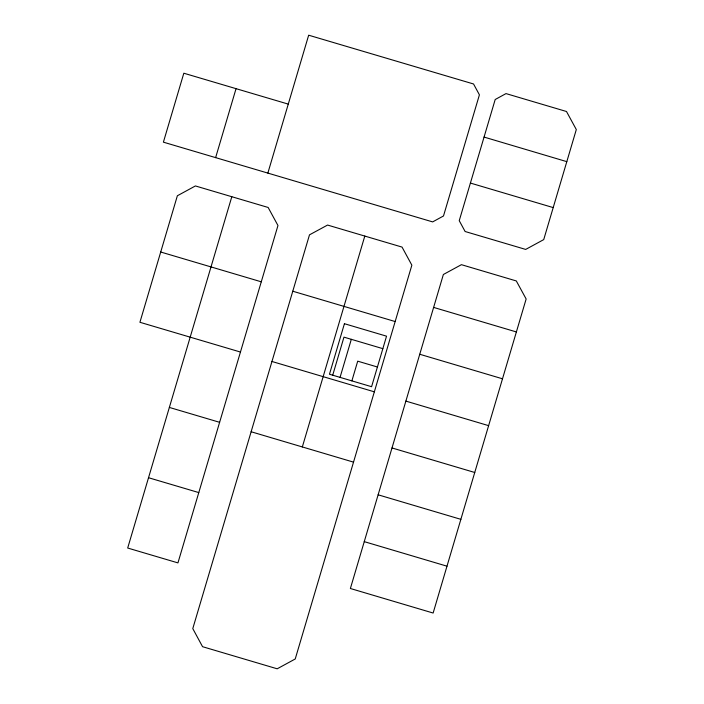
<?xml version="1.0" encoding="UTF-8"?>
<svg xmlns="http://www.w3.org/2000/svg" width="704" height="704" viewBox="0 0 704 704"><rect width="100%" height="100%" fill="white"/><g stroke="black" fill="none" stroke-linecap="round" stroke-linejoin="round"><path stroke-width="1.06" d="M288.27 104.113L183.823 73.216L163.398 142.164L215.626 157.626L236.051 88.66M231.818 196.706L127.688 548.029L177.945 562.892L277.966 225.518L268.145 207.469L195.404 185.944L177.364 195.765L139.92 322.282L240.46 352.044M267.854 173.096L308.669 35.2L473.537 83.978L479.415 94.829L443.494 215.978L432.652 221.901L215.626 157.626M271.955 361.486L309.487 234.846L327.571 225.06L402.037 247.086L411.858 265.17L295.231 658.979L277.191 668.8L202.558 646.694L192.782 628.602L271.955 361.486L374.343 391.829M332.71 375.197L343.966 337.146L382.844 348.656M340.058 377.37L351.322 339.319M351.877 380.873L357.711 361.17L377.414 367.004M446.987 566.183L433.136 613.034L350.381 588.5L443.37 274.498L461.419 264.678L516.314 280.949L526.143 298.989L446.987 566.183L364.258 541.64M302.333 446.943L364.804 236.069M484.062 137.078L459.237 220.669L465.115 231.51L525.686 249.427L543.726 239.606L576.312 129.554L566.491 111.505L506 93.597L495.194 99.51L484.062 137.078L566.808 161.647M470.395 183.058L553.212 207.592M433.629 307.41L516.375 331.945M160.714 252.014L261.281 281.811M292.758 291.218L395.155 321.543M419.742 354.262L502.506 378.796M405.882 401.104L488.62 425.647M392.005 447.955L474.76 472.49M169.356 407.431L219.613 422.312M251.126 431.754L353.54 462.141M378.136 494.806L460.882 519.341M148.518 477.717L198.774 492.58M344.423 323.708L329.463 374.238L371.58 386.707L386.54 336.178L344.423 323.708"/></g></svg>
